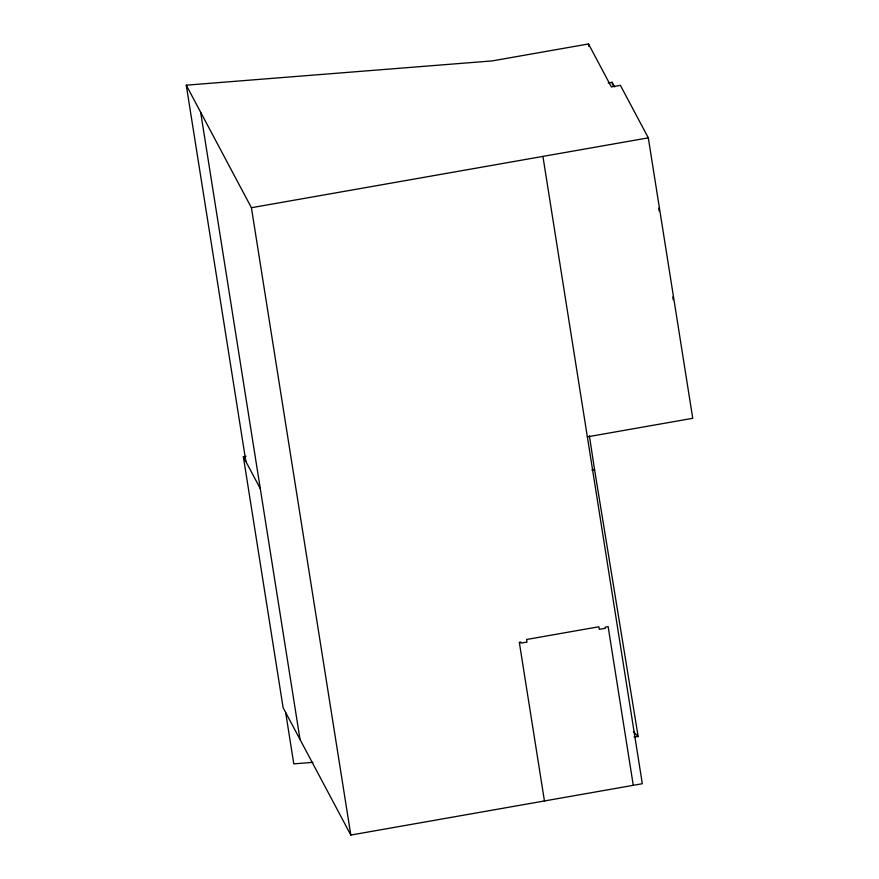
<?xml version="1.0" encoding="UTF-8"?>
<svg xmlns="http://www.w3.org/2000/svg" width="879" height="879" viewBox="0 0 879 879"><rect width="100%" height="100%" fill="white"/><g stroke="black" fill="none" stroke-linecap="round" stroke-linejoin="round"><path stroke-width="1.32" d="M587.348 436.852L692.74 418.305L648.306 137.849L620.376 85.329L611.344 86.922L588.501 43.95L492.141 60.915L186.26 85.175L245.9 461.574M608.213 82.989L612.169 82.285L614.608 86.889M186.26 85.175L251.416 207.719L648.306 137.849M542.914 156.407L642.318 783.727L350.82 835.05L283.126 707.727L243.362 456.805L246.01 456.333M591.897 470.133L594.567 469.661L589.38 435.775M312.935 762.346L293.795 763.873L285.664 712.506M634.056 736.877L638.154 736.547L594.567 469.661M633.396 731.625L638.154 736.547M243.362 456.805L260.283 488.625M658.712 208.18L659.14 210.872M672.787 297.003L673.215 299.695M612.169 82.285L612.597 84.999M588.501 43.95L588.897 46.477M633.276 785.321L608.136 626.65L605.126 627.177L605.301 628.287L599.28 629.342L598.874 626.76L526.598 639.483L527.004 642.066L520.983 643.131L520.808 642.022L519.302 642.285L544.442 800.956M251.416 207.719L350.82 835.05M200.643 112.237L300.047 739.558"/></g></svg>
